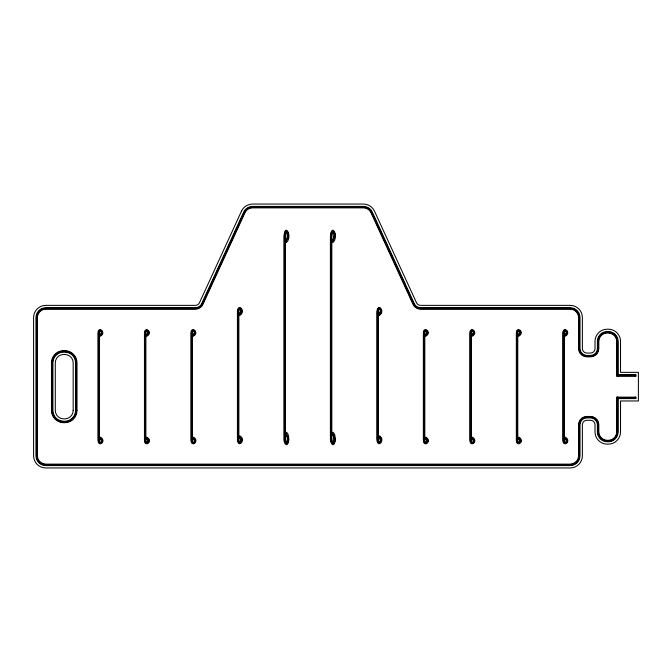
<?xml version="1.0" encoding="UTF-8"?>
<svg xmlns="http://www.w3.org/2000/svg" width="672" height="672" viewBox="0 0 672 672"><rect width="100%" height="100%" fill="white"/><g stroke="black" fill="none" stroke-linecap="round" stroke-linejoin="round"><path stroke-width="1.01" d="M287.818 236.099C289.103 230.58 283.567 231.571 284.861 236.653L284.861 438.169C283.424 443.31 289.187 444.326 287.818 438.724M285.34 240.618C289.145 238.333 286.499 226.884 285.34 236.653L285.34 438.169C286.499 447.947 289.145 436.498 285.34 434.213M331.825 240.618C335.63 238.333 332.984 226.884 331.825 236.653L331.825 438.169C332.984 447.947 335.63 436.498 331.825 434.213M285.659 241.29L286.003 240.702A23.503 23.503 0 0 0 286.406 239.963M286.289 242.626C292.933 236.964 285.012 221.634 283.912 236.653L283.912 438.169A19.832 19.832 0 0 0 284.122 441.353C287.96 451.87 291.136 434.776 286.289 432.197M332.144 241.29L332.489 240.702A23.503 23.503 0 0 0 332.892 239.963A13.927 13.927 0 0 0 334.354 236.116C335.513 230.588 330.112 231.454 331.355 236.653L331.355 438.169C329.91 443.31 335.672 444.326 334.303 438.724A13.927 13.927 0 0 0 332.85 434.893A23.503 23.503 0 0 0 332.489 434.129L332.144 433.541M332.774 242.626C339.419 237.073 331.498 221.55 330.397 236.653L330.397 438.169A19.832 19.832 0 0 0 330.607 441.353C334.446 451.87 337.621 434.776 332.774 432.197M285.97 241.962L287.876 237.938A12.592 12.592 0 0 0 288.036 237.426L288.053 237.342A11.458 11.458 0 0 0 288.179 236.863C290.069 233.293 285.163 227.774 284.558 233.948A13.297 13.297 0 0 0 284.474 234.629L284.474 440.202A13.314 13.314 0 0 0 284.558 440.882C285.029 446.998 290.354 441.538 288.179 437.968A11.441 11.441 0 0 0 288.053 437.489L288.036 437.405A12.592 12.592 0 0 0 287.876 436.884L285.97 432.869M332.464 241.962L334.362 237.938A12.592 12.592 0 0 0 334.522 237.426L334.538 237.342A11.458 11.458 0 0 0 334.664 236.863C336.563 233.234 331.615 227.85 331.044 233.948A13.297 13.297 0 0 0 330.96 234.629L330.96 440.202A13.314 13.314 0 0 0 331.044 440.882C331.506 446.998 336.84 441.538 334.664 437.968A11.441 11.441 0 0 0 334.538 437.489L334.522 437.405A12.592 12.592 0 0 0 334.362 436.884L332.464 432.869M238.854 314.16L240.626 311.766L240.904 309.985A1.378 1.378 0 0 0 240.526 309.389L239.266 309.532L238.854 311.64L238.854 439.597L239.266 441.714L240.526 441.857A1.378 1.378 0 0 0 240.904 441.252L240.626 439.471L238.854 437.086M378.311 314.16L380.083 311.766L380.36 309.985A1.378 1.378 0 0 0 379.982 309.389L378.722 309.532L378.311 311.64L378.311 439.597L378.722 441.714L379.982 441.857A1.378 1.378 0 0 0 380.36 441.252L380.083 439.471L378.311 437.086M239.173 314.58C244.163 311.875 238.921 304.895 238.375 311.64L238.375 439.597C238.879 446.393 244.39 438.934 239.173 436.657M239.803 315.437C246.54 311.203 237.972 302.182 237.426 311.64L237.426 439.597C237.93 449.064 246.691 439.866 239.803 435.809M378.63 314.58C383.662 311.984 378.26 304.903 377.84 311.64L377.84 439.597C378.286 446.393 383.872 438.959 378.63 436.657M379.26 315.437C385.879 311.514 377.672 302.022 376.883 311.64L376.883 439.597C377.387 449.064 386.156 439.866 379.26 435.809M239.484 315.008C245.339 311.539 238.048 303.786 237.905 311.64L237.905 439.597C238.274 447.451 245.566 439.278 239.543 436.296M378.949 315.008C384.544 311.808 378.328 303.139 377.362 311.64L377.362 439.597C377.714 447.485 385.064 439.236 378.949 436.229M99.397 335.126L101.17 333.127L101.489 331.8A1.084 1.084 0 0 0 101.287 331.355A1.235 1.235 0 0 0 100.934 331.044L99.809 331.246L99.397 333.018L99.397 440.294L99.809 442.067L100.934 442.277A1.235 1.235 0 0 0 101.287 441.966A1.084 1.084 0 0 0 101.489 441.521L101.17 440.194L99.397 438.186M145.883 335.126L147.655 333.127L147.974 331.8A1.084 1.084 0 0 0 147.773 331.355A1.235 1.235 0 0 0 147.42 331.044L146.294 331.246L145.883 333.018L145.883 440.294L146.294 442.067L147.42 442.277A1.235 1.235 0 0 0 147.773 441.966A1.084 1.084 0 0 0 147.974 441.521L147.655 440.194L145.883 438.186M192.368 335.126L194.141 333.127L194.46 331.8A1.084 1.084 0 0 0 194.258 331.355A1.235 1.235 0 0 0 193.906 331.044L192.78 331.246L192.368 333.018L192.368 440.294L192.78 442.067L193.906 442.277A1.235 1.235 0 0 0 194.258 441.966A1.084 1.084 0 0 0 194.468 441.521L194.141 440.194L192.368 438.186M424.805 335.126L426.569 333.127L426.896 331.8A1.084 1.084 0 0 0 426.695 331.355A1.235 1.235 0 0 0 426.342 331.044L425.208 331.246L424.805 333.018L424.805 440.294L425.208 442.067L426.342 442.277A1.235 1.235 0 0 0 426.695 441.966A1.084 1.084 0 0 0 426.896 441.521L426.569 440.194L424.805 438.186M471.29 335.126L473.054 333.127L473.382 331.8A1.084 1.084 0 0 0 473.18 331.355A1.235 1.235 0 0 0 472.828 331.044L471.694 331.246L471.29 333.018L471.29 440.294L471.694 442.067L472.828 442.277A1.235 1.235 0 0 0 473.18 441.966A1.084 1.084 0 0 0 473.382 441.521L473.054 440.194L471.29 438.186M517.776 335.126L519.548 333.127L519.868 331.8A1.084 1.084 0 0 0 519.666 331.355A1.235 1.235 0 0 0 519.313 331.044L518.179 331.246L517.776 333.018L517.776 440.294L518.179 442.067L519.313 442.277A1.235 1.235 0 0 0 519.666 441.966A1.084 1.084 0 0 0 519.868 441.521L519.548 440.194L517.776 438.186M564.262 335.126L566.034 333.127L566.353 331.8A1.084 1.084 0 0 0 566.152 331.355A1.235 1.235 0 0 0 565.799 331.044L564.665 331.246L564.262 333.018L564.262 440.294L564.665 442.067L565.799 442.277A1.235 1.235 0 0 0 566.152 441.966A1.084 1.084 0 0 0 566.353 441.521L566.034 440.194L564.262 438.186M99.708 335.488C104.714 333.136 99.296 327.247 98.918 333.018L98.918 440.294C99.372 446.099 104.933 439.732 99.708 437.833M100.027 335.84L101.144 334.748A9.4 9.4 0 0 0 101.321 334.547C105.227 331.229 98.045 327.474 98.44 333.018L98.44 440.294C98.02 445.939 105.496 441.832 101.354 438.816A9.4 9.4 0 0 0 101.144 438.572L100.027 437.472M100.346 336.202C107.125 332.665 98.003 325.315 97.969 333.018L97.969 440.294C98.44 448.232 107.234 440.647 100.346 437.119M146.202 335.488C151.208 333.035 145.9 327.323 145.404 333.018L145.404 440.294C145.925 446.107 151.368 439.69 146.202 437.833M146.513 335.84L147.63 334.748A9.4 9.4 0 0 0 147.806 334.547C151.696 330.767 144.152 327.634 144.925 333.018L144.925 440.294C144.43 445.864 152.023 441.974 147.84 438.816A9.4 9.4 0 0 0 147.63 438.572L146.513 437.472M146.832 336.202C153.527 332.959 144.866 325.29 144.455 333.018L144.455 440.294C144.917 448.216 153.737 440.672 146.832 437.119M192.688 335.488C197.719 333.068 192.276 327.281 191.89 333.018L191.89 440.294C192.41 446.099 197.854 439.706 192.688 437.833M192.998 335.84L194.116 334.748A9.4 9.4 0 0 0 194.292 334.547C198.29 330.842 190.672 327.701 191.419 333.018L191.419 440.294C190.957 445.922 198.517 441.882 194.292 438.774A9.4 9.4 0 0 0 194.116 438.572L192.998 437.472M193.318 336.202C200.088 332.732 191.058 325.366 190.94 333.018L190.94 440.294C191.436 448.232 200.18 440.656 193.318 437.119M425.116 335.488C430.164 333.119 424.595 327.314 424.326 333.018L424.326 440.294C424.838 446.116 430.282 439.681 425.116 437.833M425.435 335.84L426.544 334.748A9.4 9.4 0 0 0 426.72 334.547C430.618 331.069 423.31 327.499 423.847 333.018L423.847 440.294C423.402 445.931 430.928 441.857 426.762 438.816A9.4 9.4 0 0 0 426.544 438.572L425.435 437.472M425.746 336.202C432.541 332.64 423.436 325.357 423.368 333.018L423.368 440.294C423.872 448.241 432.6 440.647 425.746 437.119M471.601 335.488C476.616 333.085 471.282 327.323 470.812 333.018L470.812 440.294C471.274 446.099 476.86 439.715 471.601 437.833M471.92 335.84L473.029 334.748A9.4 9.4 0 0 0 473.206 334.547C477.112 330.868 469.669 327.592 470.333 333.018L470.333 440.294C469.888 445.931 477.422 441.857 473.248 438.816A9.4 9.4 0 0 0 473.029 438.572L471.92 437.472M472.231 336.202C478.943 332.917 470.19 325.265 469.854 333.018L469.854 440.294C470.341 448.232 479.111 440.647 472.231 437.119M518.087 335.488C523.102 333.043 517.759 327.34 517.297 333.018L517.297 440.294C517.818 446.107 523.253 439.69 518.087 437.833M518.406 335.84L519.523 334.748A9.4 9.4 0 0 0 519.691 334.547C523.664 330.784 515.978 327.709 516.818 333.018L516.818 440.294C516.247 445.746 523.908 442.193 519.691 438.774A9.4 9.4 0 0 0 519.523 438.572L518.406 437.472M518.725 336.202C525.504 332.791 516.457 325.382 516.34 333.018L516.34 440.294C516.835 448.232 525.588 440.656 518.725 437.119M564.572 335.488C569.654 333.186 564.01 327.272 563.783 333.018L563.783 440.294C564.295 446.107 569.696 439.723 564.572 437.833M564.892 335.84L566.009 334.748A9.4 9.4 0 0 0 566.177 334.547C570.142 330.876 562.674 327.558 563.304 333.018L563.304 440.294C562.892 446.006 570.385 441.739 566.177 438.774A9.4 9.4 0 0 0 566.009 438.572L564.892 437.472M565.211 336.202C572.023 332.716 562.968 325.357 562.834 333.018L562.834 440.294C563.321 448.232 572.082 440.656 565.211 437.119M616.703 374.741L636.014 374.741L636.014 376.169L616.703 376.169L616.703 341.368A8.341 8.341 0 0 0 608.362 333.018A24.276 24.276 0 0 0 606.547 333.043A8.341 8.341 0 0 0 598.828 341.368L598.828 348.516A8.341 8.341 0 0 1 590.486 356.857L586.908 356.857A8.341 8.341 0 0 1 578.567 348.516L578.567 317.528A8.341 8.341 0 0 0 570.217 309.179L420.613 309.179A8.341 8.341 0 0 1 413.036 304.315L371.011 212.73A8.341 8.341 0 0 0 363.426 207.866L252.554 207.866A8.341 8.341 0 0 0 244.969 212.73L202.944 304.315A8.341 8.341 0 0 1 195.359 309.179L45.755 309.179A8.341 8.341 0 0 0 37.414 317.528L37.414 455.792A8.341 8.341 0 0 0 45.755 464.134L570.217 464.134A8.341 8.341 0 0 0 578.567 455.792L578.567 424.805A8.341 8.341 0 0 1 586.908 416.455L590.486 416.455A8.341 8.341 0 0 1 598.828 424.805L598.828 431.953A8.341 8.341 0 0 0 607.169 440.294A24.276 24.276 0 0 0 608.983 440.269A8.341 8.341 0 0 0 616.703 431.953L616.703 397.144L636.014 397.144L636.014 398.58L616.703 398.58M616.703 375.22L635.536 375.22L635.536 376.169M616.703 375.69L635.065 375.69L635.065 376.169M616.703 397.622L635.065 397.622L635.065 397.144M616.703 398.101L635.536 398.101L635.536 397.144M285.659 433.541L286.003 434.129A23.503 23.503 0 0 1 286.406 434.868M618.139 376.169L618.139 341.368A9.778 9.778 0 0 0 608.362 331.59A25.712 25.712 0 0 0 606.438 331.615A9.778 9.778 0 0 0 597.4 341.368L597.4 348.516A6.913 6.913 0 0 1 590.486 355.429L586.908 355.429A6.913 6.913 0 0 1 579.995 348.516L579.995 317.528A9.778 9.778 0 0 0 570.217 307.751L420.613 307.751A6.913 6.913 0 0 1 414.33 303.719L372.313 212.134A9.778 9.778 0 0 0 363.426 206.43L252.554 206.43A9.778 9.778 0 0 0 243.667 212.134L201.642 303.719A6.913 6.913 0 0 1 195.359 307.751L45.755 307.751A9.778 9.778 0 0 0 35.986 317.528L35.986 455.792A9.778 9.778 0 0 0 45.755 465.57L570.217 465.57A9.778 9.778 0 0 0 579.995 455.792L579.995 424.805A6.913 6.913 0 0 1 586.908 417.892L590.486 417.892A6.913 6.913 0 0 1 597.4 424.805L597.4 431.953A9.778 9.778 0 0 0 607.169 441.731A25.712 25.712 0 0 0 609.092 441.697A9.778 9.778 0 0 0 618.139 431.953L618.139 397.144M617.66 376.169L617.66 341.368A9.299 9.299 0 0 0 608.362 332.069A25.234 25.234 0 0 0 606.48 332.094A9.299 9.299 0 0 0 597.87 341.368L597.87 348.516A7.392 7.392 0 0 1 590.486 355.908L586.908 355.908A7.392 7.392 0 0 1 579.516 348.516L579.516 317.528A9.299 9.299 0 0 0 570.217 308.23L420.613 308.23A7.392 7.392 0 0 1 413.902 303.92L371.876 212.327A9.299 9.299 0 0 0 363.426 206.909L252.554 206.909A9.299 9.299 0 0 0 244.104 212.327L202.079 303.92A7.392 7.392 0 0 1 195.359 308.23L45.755 308.23A9.299 9.299 0 0 0 36.464 317.528L36.464 455.792A9.299 9.299 0 0 0 45.755 465.091L570.217 465.091A9.299 9.299 0 0 0 579.516 455.792L579.516 424.805A7.392 7.392 0 0 1 586.908 417.413L590.486 417.413A7.392 7.392 0 0 1 597.87 424.805L597.87 431.953A9.299 9.299 0 0 0 607.169 441.252A25.234 25.234 0 0 0 609.059 441.227A9.299 9.299 0 0 0 617.66 431.953L617.66 397.144M617.182 376.169L617.182 341.368A8.82 8.82 0 0 0 608.362 332.539A24.755 24.755 0 0 0 606.514 332.564A8.82 8.82 0 0 0 598.349 341.368L598.349 348.516A7.871 7.871 0 0 1 590.486 356.378L586.908 356.378A7.871 7.871 0 0 1 579.037 348.516L579.037 317.528A8.82 8.82 0 0 0 570.217 308.7L420.613 308.7A7.871 7.871 0 0 1 413.465 304.122L371.448 212.528A8.82 8.82 0 0 0 363.426 207.388L252.554 207.388A8.82 8.82 0 0 0 244.532 212.528L202.507 304.122A7.871 7.871 0 0 1 195.359 308.7L45.755 308.7A8.82 8.82 0 0 0 36.935 317.528L36.935 455.792A8.82 8.82 0 0 0 45.755 464.612L570.217 464.612A8.82 8.82 0 0 0 579.037 455.792L579.037 424.805A7.871 7.871 0 0 1 586.908 416.934L590.486 416.934A7.871 7.871 0 0 1 598.349 424.805L598.349 431.953A8.82 8.82 0 0 0 607.169 440.773A24.755 24.755 0 0 0 609.025 440.748A8.82 8.82 0 0 0 617.182 431.953L617.182 397.144M286.364 434.893A13.927 13.927 0 0 1 287.86 438.715M287.86 236.116A13.927 13.927 0 0 1 286.364 239.938M241.5 211.134L199.475 302.728A4.528 4.528 0 0 1 195.359 305.365L45.755 305.365A12.155 12.155 0 0 0 33.6 317.528L33.6 455.792A12.155 12.155 0 0 0 45.755 467.947L570.217 467.947A12.155 12.155 0 0 0 582.38 455.792L582.38 424.805A4.528 4.528 0 0 1 586.908 420.269L590.486 420.269A4.528 4.528 0 0 1 595.014 424.805L595.014 431.953A12.155 12.155 0 0 0 606.262 444.074A28.09 28.09 0 0 0 608.362 444.108A12.155 12.155 0 0 0 620.525 431.953L620.525 400.966L638.4 400.966L638.4 372.355L620.525 372.355L620.525 341.368A12.155 12.155 0 0 0 609.269 329.238A28.09 28.09 0 0 0 607.169 329.204A12.155 12.155 0 0 0 595.014 341.368L595.014 348.516A4.528 4.528 0 0 1 590.486 353.044L586.908 353.044A4.528 4.528 0 0 1 582.38 348.516L582.38 317.528A12.155 12.155 0 0 0 570.217 305.365L420.613 305.365A4.528 4.528 0 0 1 416.497 302.728L374.48 211.134A12.155 12.155 0 0 0 363.426 204.053L252.554 204.053A12.155 12.155 0 0 0 241.5 211.134M76.986 410.5L76.986 362.821A12.155 12.155 0 0 0 64.831 350.658A28.09 28.09 0 0 0 62.731 350.692A12.155 12.155 0 0 0 51.475 362.821L51.475 410.5A12.155 12.155 0 0 0 62.731 422.621A28.09 28.09 0 0 0 65.738 422.621A12.155 12.155 0 0 0 76.986 410.5M76.507 410.5L76.507 362.821A11.684 11.684 0 0 0 64.831 351.137A27.619 27.619 0 0 0 62.765 351.17A11.684 11.684 0 0 0 51.954 362.821L51.954 410.5A11.684 11.684 0 0 0 62.765 422.142A27.619 27.619 0 0 0 65.705 422.142A11.684 11.684 0 0 0 76.507 410.5M76.037 410.5L76.037 362.821A11.206 11.206 0 0 0 64.831 351.616A27.14 27.14 0 0 0 62.798 351.649A11.206 11.206 0 0 0 52.433 362.821L52.433 410.5A11.206 11.206 0 0 0 62.798 421.672A27.14 27.14 0 0 0 65.663 421.672A11.206 11.206 0 0 0 76.037 410.5M75.558 410.5L75.558 362.821A10.727 10.727 0 0 0 64.831 352.094A26.662 26.662 0 0 0 62.832 352.12A10.727 10.727 0 0 0 52.912 362.821L52.912 410.5A10.727 10.727 0 0 0 62.832 421.193A26.662 26.662 0 0 0 65.629 421.193A10.727 10.727 0 0 0 75.558 410.5M73.172 410.5L73.172 362.821A8.341 8.341 0 0 0 64.831 354.472A24.276 24.276 0 0 0 63.017 354.497A8.341 8.341 0 0 0 55.297 362.821L55.297 410.5A8.341 8.341 0 0 0 63.017 418.816A24.276 24.276 0 0 0 65.453 418.816A8.341 8.341 0 0 0 73.172 410.5"/></g></svg>
